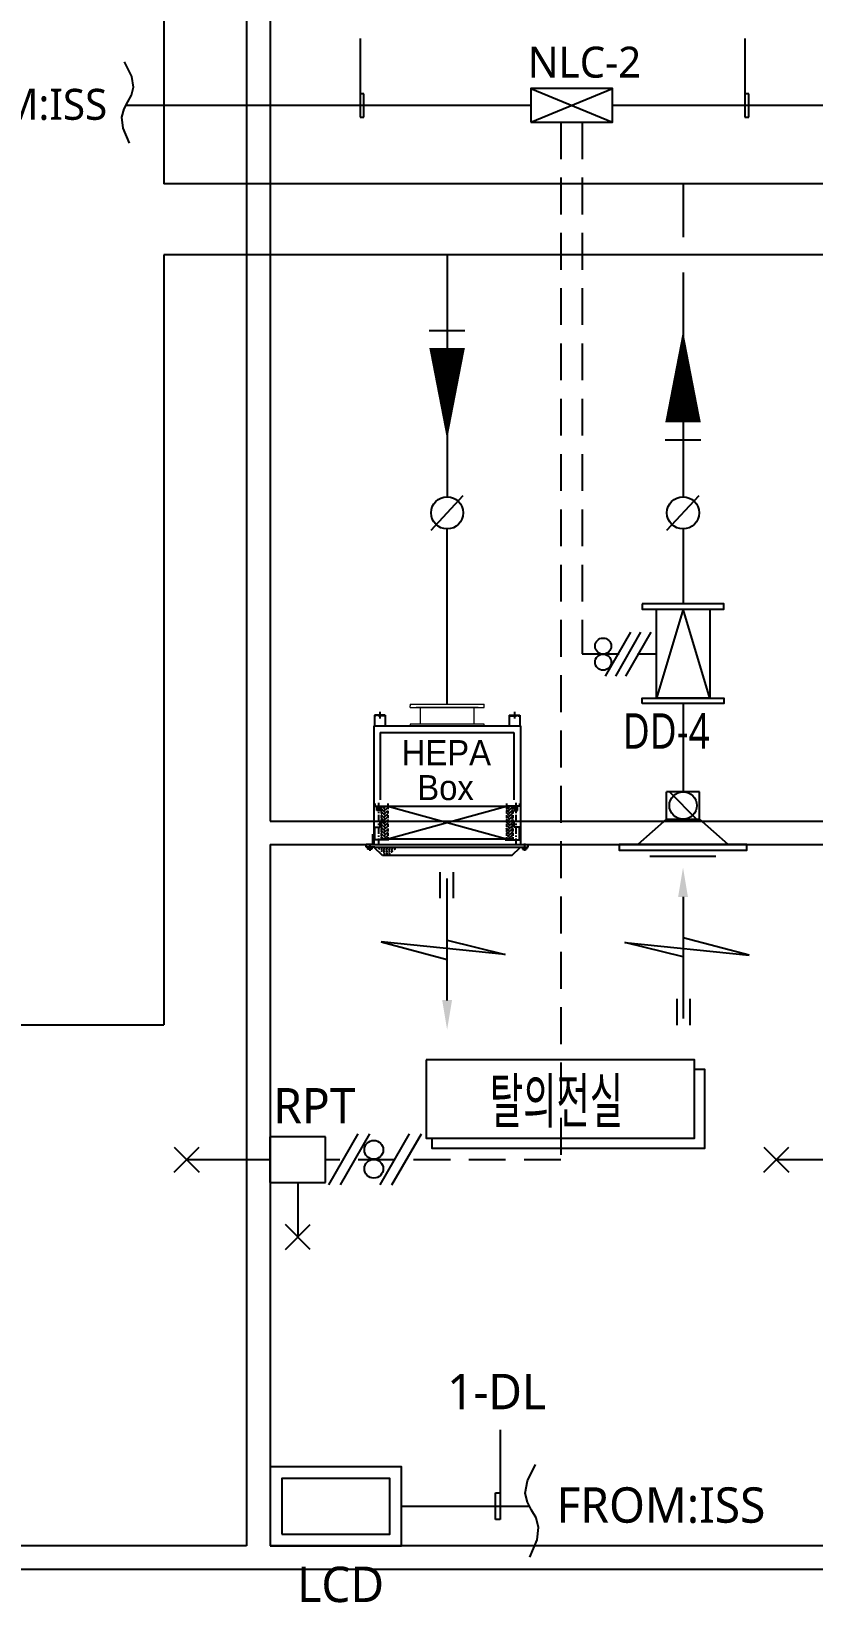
# Model space of a CAD drawing. Header units: millimetres. Extents: x -86 to 11742, y 5229 to 11464.
# Drawn here: x 10315.3 to 10368.3, y 5449.5 to 5556.1 of the extents above; entities that cross this region are included whole.
import ezdxf
from ezdxf.enums import TextEntityAlignment as Align

# ---------------------------------------------------------------- set-up
doc = ezdxf.new("R2010")
doc.units = ezdxf.units.MM
doc.header["$LTSCALE"] = 5
for name, pattern in [('$RECOVER_920808140118-19', [0]), ('CENTER', [2, 1.25, -0.25, 0.25, -0.25]), ('DASHED', [0.75, 0.5, -0.25])]:
    doc.linetypes.add(name, pattern=pattern)
doc.layers.get('0').update_dxf_attribs({"linetype": 'CONTINUOUS'})
for name, color, linetype in [('2', 2, 'CONTINUOUS'), ('7', 7, 'CONTINUOUS'), ('AUTO', 7, 'CONTINUOUS'), ('NARA', 8, 'CONTINUOUS')]:
    doc.layers.add(name, color=color, linetype=linetype)
doc.styles.add('QQ', font='MALGUN.TTF.TTF')
doc.styles.add('SAMOO', font='Gulim.ttf')
doc.styles.get("Standard").update_dxf_attribs({"font": 'SYMBOL'})
pattern_1 = [(45, (-7996.556, -1174.573), (1e-15, 13.147562), [27.89019, -9.29673]), (135, (-7989.982, -1168), (1e-15, 13.147562), [27.89019, -9.29673])]

# ---------------------------------------------------------------- blocks, each defined once
blk = doc.blocks.new('ARW')
at = {"color": 1}
for p, q in [((-41, 663), (-41, 833)), ((44, 663), (44, 833)), ((0, 0), (0, 790)), ((0, 391), (-377, 298)), ((-377, 298), (429, 379)), ((429, 379), (0, 266))]:
    blk.add_line(p, q, dxfattribs=at)
blk.add_solid([(32, 2), (-32, 2), (0, -190)], dxfattribs=at)
blk = doc.blocks.new('A$C7EE361AC')
at = {"color": 5}
blk.add_line((12, 366), (253, 125), dxfattribs=at)
blk.add_circle((133, 246), 121, dxfattribs=at)
at = {"layer": '2'}
for p, q in [((-12, 125), (-12, 366)), ((277, 366), (-12, 366)), ((277, 125), (277, 366)), ((-12, 125), (-265, -99)), ((-12, 125), (277, 125)), ((530, -99), (277, 125)), ((424, -203), (-159, -203))]:
    blk.add_line(p, q, dxfattribs=at)
blk.add_lwpolyline([(697, -99), (-432, -99), (-432, -147), (697, -147)], close=True, dxfattribs=at)
blk = doc.blocks.new('HB-S1')
at = {"layer": '7', "ltscale": 5}
h = blk.add_hatch(dxfattribs=at)
h.set_pattern_fill('AR-HBONE', color=5, scale=0.091503, style=0)
h.set_pattern_definition(pattern_1)
h.paths.add_polyline_path([(-279.1, 25.3), (-251.6, 25.3), (-251.6, 162.6), (-279.1, 162.6)])
h = blk.add_hatch(dxfattribs=at)
h.set_pattern_fill('AR-HBONE', color=5, scale=0.091503, style=0)
h.set_pattern_definition(pattern_1)
h.paths.add_polyline_path([(279.1, 162.6), (251.6, 162.6), (251.6, 25.3), (279.1, 25.3)])
at = {"ltscale": 5}
for p, q in [((-262.5, 549), (-308.3, 549)), ((-308.3, 549), (-308.3, 503.3)), ((-262.5, 549), (-262.5, 503.3)), ((262.5, 549), (308.3, 549)), ((262.5, 549), (262.5, 503.3)), ((308.3, 549), (308.3, 503.3))]:
    blk.add_line(p, q, dxfattribs=at)
at = {"color": 2, "linetype": 'Continuous', "lineweight": 15}
for p, q in [((-156.5, 594.6), (156.5, 594.6)), ((-156.5, 594.6), (-156.5, 588)), ((-156.5, 581.4), (-156.5, 588)), ((-156.5, 581.4), (156.5, 581.4)), ((131.1, 581.4), (-131.1, 581.4)), ((-114.4, 581.4), (-114.4, 510.4)), ((114.4, 510.4), (114.4, 581.4)), ((156.5, 588), (156.5, 594.6)), ((156.5, 581.4), (156.5, 588)), ((156.5, 510.4), (-156.5, 510.4)), ((-156.5, 510.4), (-156.5, 503.3)), ((156.5, 503.3), (-156.5, 503.3)), ((0, 503.3), (156.5, 503.3)), ((156.5, 503.3), (156.5, 510.4))]:
    blk.add_line(p, q, dxfattribs=at)
at = {"color": 2, "ltscale": 5}
for p, q in [((-311, 503.3), (-311, 0)), ((-311, 503.3), (311, 503.3)), ((-311, 492.2), (-311, 0)), ((311, 503.3), (311, 0)), ((-311, 0), (-343.1, 0)), ((-343.1, -11.2), (-343.1, 0)), ((-311, 0), (311, 0)), ((311, 0), (343.1, 0)), ((343.1, -11.2), (343.1, 0)), ((-306.8, -11.2), (-343.1, -11.2)), ((-337, -11.2), (-337, -19)), ((-319.3, -19), (-337, -19)), ((-319.3, -11.2), (-319.3, -19)), ((-306.8, -11.2), (306.8, -11.2)), ((274.2, -45.8), (-274.2, -45.8)), ((306.8, -11.2), (343.1, -11.2)), ((319.3, -11.2), (319.3, -19)), ((319.3, -19), (337, -19)), ((337, -11.2), (337, -19))]:
    blk.add_line(p, q, dxfattribs=at)
at = {"color": 5, "linetype": '$RECOVER_920808140118-19', "ltscale": 5}
for p, q in [((-283.3, 475.5), (-283.3, 190)), ((-283.3, 475.5), (283.3, 475.5)), ((283.3, 475.5), (283.3, 190))]:
    blk.add_line(p, q, dxfattribs=at)
at = {"color": 5, "ltscale": 5}
for p, q in [((-306.5, 173.7), (-306.5, 162.6)), ((-306.5, 162.6), (-251.6, 162.6)), ((-297.8, 144.7), (-297.8, 162.6)), ((-283.7, 144.7), (-297.8, 144.7)), ((-283.7, 162.6), (-283.7, 144.7)), ((-251.6, 173.7), (-251.6, 162.6)), ((251.6, 173.7), (251.6, 162.6)), ((306.5, 162.6), (251.6, 162.6)), ((283.7, 162.6), (283.7, 144.7)), ((283.7, 144.7), (297.8, 144.7)), ((297.8, 144.7), (297.8, 162.6)), ((306.5, 173.7), (306.5, 162.6)), ((-306.5, 20.7), (-306.5, 74.4)), ((-306.5, 74.4), (-283.7, 74.4)), ((-283.7, 74.4), (-283.7, 102.1)), ((283.7, 74.4), (283.7, 102.1)), ((306.5, 74.4), (283.7, 74.4)), ((306.5, 20.7), (306.5, 74.4)), ((-246.3, 20.7), (-306.5, 20.7)), ((246.3, 20.7), (306.5, 20.7))]:
    blk.add_line(p, q, dxfattribs=at)
at = {"layer": '7', "color": 1, "linetype": 'CENTER', "ltscale": 5}
for p, q in [((-262.5, 546.1), (-308.3, 546.1)), ((-285.4, 562.8), (-285.4, 534.8)), ((262.5, 546.1), (308.3, 546.1)), ((285.4, 562.8), (285.4, 534.8)), ((-290.7, 176.6), (-290.7, 3.5)), ((290.7, 176.6), (290.7, 3.5)), ((-328.2, 4.9), (-328.2, -30.2)), ((328.2, 4.9), (328.2, -30.2))]:
    blk.add_line(p, q, dxfattribs=at)
at = {"layer": '7', "color": 5, "linetype": 'DASHED', "ltscale": 5}
for p, q in [((-279.1, 162.6), (-279.1, 25.3)), ((-251.6, 162.6), (-251.6, 25.3)), ((251.6, 162.6), (251.6, 25.3)), ((279.1, 162.6), (279.1, 25.3))]:
    blk.add_line(p, q, dxfattribs=at)
at = {"layer": '7', "color": 5, "linetype": 'Continuous', "ltscale": 0.3}
for p, q in [((-251.6, 162.6), (251.6, 162.6)), ((-251.6, 25.3), (251.6, 162.6)), ((-251.6, 162.6), (251.6, 25.3)), ((-279.1, 25.3), (279.1, 25.3))]:
    blk.add_line(p, q, dxfattribs=at)
at = {"layer": '7', "color": 1, "ltscale": 5}
blk.add_line((-315.9, 43.7), (-315.9, 2.7), dxfattribs=at)
at = {"layer": '7', "color": 2, "ltscale": 5}
for p, q in [((-274.2, -45.8), (-311, -11.1)), ((274.2, -45.8), (311, -11.1))]:
    blk.add_line(p, q, dxfattribs=at)
at = {"layer": '7', "color": 5, "linetype": 'CENTER'}
for centre in [(-282.8, -17.3), (-272, -17.3), (-272, -27.9), (-260.6, -17.3), (-260.6, -27.9), (-260.6, -38.9), (-249.3, -17.3), (-249.3, -27.9), (-249.3, -38.9), (-238, -17.3), (-238, -27.9), (-226.1, -17.3)]:
    blk.add_circle(centre, 4.77, dxfattribs=at)
at = {"layer": '7', "color": 1, "style": 'SAMOO'}
for s, p in [('HEPA', (-3.2, 389.8)), ('Box', (-6.6, 241))]:
    blk.add_text(s, height=106.23, dxfattribs=at).set_placement(p, align=Align.MIDDLE)
blk = doc.blocks.new('S13')
at = {"layer": 'AUTO', "color": 2}
for p, q in [((-2.76, 0.019), (-1.828, 0.417)), ((-1.828, 0.417), (-1.148, 0.492)), ((-1.148, 0.492), (-0.636, 0.355)), ((-0.636, 0.355), (-0.21, 0.116)), ((-0.21, 0.116), (0.21, -0.116)), ((1.367, -0.118), (2.268, 0.332)), ((0.21, -0.116), (0.709, -0.23)), ((0.709, -0.23), (1.367, -0.118))]:
    blk.add_line(p, q, dxfattribs=at)

msp = doc.modelspace()

# ---------------------------------------------------------------- linework, layer by layer
at = {"layer": 'AUTO', "color": 2}
for p, q in [((10337.58, 5555.57), (10337.58, 5550.25)), ((10363.67, 5555.57), (10363.67, 5550.25)), ((10337.84, 5551.82), (10337.58, 5551.82)), ((10337.84, 5550.25), (10337.84, 5551.82)), ((10363.94, 5551.82), (10363.67, 5551.82)), ((10363.94, 5550.25), (10363.94, 5551.82)), ((10349.15, 5551.04), (10321.7, 5551.04)), ((10371.85, 5551.04), (10354.7, 5551.04)), ((10337.58, 5550.25), (10337.84, 5550.25)), ((10363.67, 5550.25), (10363.94, 5550.25)), ((10347.07, 5461.24), (10347.07, 5455.17)), ((10346.77, 5455.17), (10346.77, 5456.97)), ((10346.77, 5456.97), (10347.07, 5456.97)), ((10340.39, 5456.07), (10349.07, 5456.07)), ((10347.07, 5455.17), (10346.77, 5455.17))]:
    msp.add_line(p, q, dxfattribs=at)
at = {"layer": 'AUTO'}
for p, q in [((10349.15, 5552.18), (10354.7, 5549.9)), ((10349.15, 5549.9), (10354.7, 5552.18)), ((10349.15, 5552.18), (10354.7, 5549.9)), ((10349.15, 5549.9), (10354.7, 5552.18)), ((10355.92, 5515.32), (10354.2, 5512.35)), ((10356.6, 5515.32), (10354.89, 5512.35)), ((10357.29, 5515.32), (10355.58, 5512.35)), ((10335.45, 5477.86), (10337.45, 5481.32)), ((10336.25, 5477.86), (10338.25, 5481.32)), ((10338.94, 5477.86), (10340.94, 5481.32)), ((10339.74, 5477.86), (10341.74, 5481.32)), ((10324.96, 5480.41), (10326.66, 5478.71)), ((10324.96, 5478.71), (10326.66, 5480.41)), ((10364.96, 5480.41), (10366.66, 5478.71)), ((10364.96, 5478.71), (10366.66, 5480.41)), ((10331.48, 5479.56), (10325.81, 5479.56)), ((10371.48, 5479.56), (10365.81, 5479.56)), ((10333.36, 5478.02), (10333.36, 5474.32)), ((10332.51, 5473.47), (10334.2, 5475.17)), ((10334.2, 5473.47), (10332.51, 5475.17))]:
    msp.add_line(p, q, dxfattribs=at)
at = {"layer": 'AUTO', "color": 4, "linetype": 'DASHED'}
for p, q in [((10351.2, 5549.9), (10351.2, 5479.56)), ((10352.65, 5549.9), (10352.65, 5513.86)), ((10352.65, 5513.86), (10357.67, 5513.86)), ((10351.2, 5479.56), (10335.24, 5479.56))]:
    msp.add_line(p, q, dxfattribs=at)
at = {"layer": 'AUTO', "color": 3}
for p, q in [((10335.24, 5481.1), (10331.48, 5481.1)), ((10331.48, 5478.02), (10331.48, 5481.1)), ((10335.24, 5478.02), (10335.24, 5481.1)), ((10331.48, 5478.02), (10335.24, 5478.02))]:
    msp.add_line(p, q, dxfattribs=at)
at = {"layer": 'AUTO'}
msp.add_lwpolyline([(10349.15, 5549.9), (10354.7, 5549.9), (10354.7, 5552.18), (10349.15, 5552.18)], close=True, dxfattribs=at)
msp.add_lwpolyline([(10349.15, 5549.9), (10354.7, 5549.9), (10354.7, 5552.18), (10349.15, 5552.18)], close=True, dxfattribs=at)
at = {"layer": 'AUTO', "color": 2}
for points in [[(10331.48, 5453.38), (10340.39, 5453.38), (10340.39, 5458.75), (10331.48, 5458.75)], [(10332.28, 5454.18), (10339.59, 5454.18), (10339.59, 5457.95), (10332.28, 5457.95)]]:
    msp.add_lwpolyline(points, close=True, dxfattribs=at)
at = {"layer": 'AUTO'}
for centre, radius in [((10354.06, 5514.38), 0.549), ((10354.06, 5513.29), 0.549), ((10338.51, 5480.23), 0.64), ((10338.51, 5478.95), 0.64)]:
    msp.add_circle(centre, radius, dxfattribs=at)
at = {"layer": 'NARA', "color": 8}
for p, q in [((10324.26, 5577.46), (10324.26, 5545.71)), ((10329.88, 5561.55), (10329.88, 5453.38)), ((10331.48, 5561.55), (10331.48, 5502.52)), ((10540.7, 5545.71), (10324.26, 5545.71)), ((10359.48, 5545.71), (10359.48, 5542.11)), ((10540.7, 5540.91), (10324.26, 5540.91)), ((10324.26, 5540.91), (10324.26, 5488.7)), ((10343.48, 5540.91), (10343.48, 5524.5)), ((10359.48, 5539.71), (10359.48, 5524.5)), ((10342.27, 5535.77), (10344.68, 5535.77)), ((10358.27, 5528.37), (10360.68, 5528.37)), ((10343.48, 5510.43), (10343.48, 5522.32)), ((10359.48, 5522.32), (10359.48, 5517.24)), ((10359.48, 5522.32), (10359.48, 5517.24)), ((10359.48, 5516.88), (10357.67, 5510.85)), ((10361.29, 5510.85), (10359.48, 5516.88)), ((10359.48, 5510.48), (10359.48, 5504.5)), ((10359.48, 5510.48), (10359.48, 5504.5)), ((10331.48, 5502.52), (10651.48, 5502.52)), ((10331.48, 5500.92), (10651.48, 5500.92)), ((10331.48, 5500.92), (10331.48, 5453.38)), ((10311.83, 5488.7), (10324.26, 5488.7)), ((10329.88, 5453.38), (10224.06, 5453.38)), ((10651.48, 5453.38), (10331.48, 5453.38)), ((10653.08, 5451.78), (10222.46, 5451.78))]:
    msp.add_line(p, q, dxfattribs=at)
at = {"layer": 'NARA', "color": 8, "linetype": 'Continuous'}
for p, q in [((10342.39, 5522.24), (10344.57, 5524.58)), ((10358.39, 5522.24), (10360.57, 5524.58))]:
    msp.add_line(p, q, dxfattribs=at)
at = {"layer": 'NARA', "color": 8}
for points in [[(10359.48, 5535.77, 0, 2.41, 0), (10359.48, 5529.55, 2.41, 2.41, 0)], [(10343.48, 5528.37, 0, 2.41, 0), (10343.48, 5534.59, 2.41, 2.41, 0)]]:
    msp.add_lwpolyline(points, format="xyseb", dxfattribs=at)
for points in [[(10356.7, 5517.24), (10356.7, 5516.88), (10362.25, 5516.88), (10362.25, 5517.24)], [(10357.67, 5516.88), (10361.29, 5516.88), (10361.29, 5510.85), (10357.67, 5510.85)], [(10356.7, 5510.48), (10356.7, 5510.85), (10362.25, 5510.85), (10362.25, 5510.48)], [(10342.07, 5486.34), (10342.07, 5481.01), (10360.26, 5481.01), (10360.26, 5486.34)]]:
    msp.add_lwpolyline(points, close=True, dxfattribs=at)
msp.add_lwpolyline([(10342.44, 5481.01), (10342.44, 5480.34), (10360.96, 5480.34), (10360.96, 5485.67), (10360.29, 5485.67)], dxfattribs=at)
at = {"layer": 'NARA', "color": 8, "linetype": 'Continuous'}
for centre in [(10343.48, 5523.41), (10359.48, 5523.41)]:
    msp.add_circle(centre, 1.09, dxfattribs=at)

# ---------------------------------------------------------------- block references
at = {"layer": 'AUTO', "color": 2}
for p, xscale, yscale, zscale, rotation in [((10321.96, 5551.5), 1.09375, 1.09375, 1.09375, 90), ((10349.07, 5456.07), -1.25, 1.25, 1.25, 270)]:
    msp.add_blockref('S13', p, dxfattribs=dict(at, xscale=xscale, yscale=yscale, zscale=zscale, rotation=rotation))
at = {"layer": 'NARA', "color": 8}
for name, p, xscale, yscale, zscale in [('HB-S1', (10343.48, 5500.92), 0.016, 0.016, 0.016), ('A$C7EE361AC', (10358.46, 5501.68), 0.007679999998211707, 0.007679999998211707, 0.007679999998211707), ('ARW', (10343.48, 5490.36), -0.01044911434315145, 0.01044911435432732, 0.01044911435114711)]:
    msp.add_blockref(name, p, dxfattribs=dict(at, xscale=xscale, yscale=yscale, zscale=zscale))
at = {"layer": 'NARA', "color": 8, "xscale": -0.01044911434315145, "yscale": 0.01044911435432732, "zscale": 0.01044911435114711, "rotation": 180}
msp.add_blockref('ARW', (10359.48, 5497.39), dxfattribs=at)

# ---------------------------------------------------------------- texts
at = {"layer": 'AUTO', "color": 2, "style": 'QQ'}
for s, height, p in [('NLC-2', 2.1, (10348.96, 5552.92)), ('RPT', 2.4, (10331.69, 5482.02))]:
    msp.add_text(s, height=height, dxfattribs=at).set_placement(p)
for s, height, p in [('FROM:ISS', 2.1, (10314.23, 5551.11)), ('1-DL', 2.4, (10346.84, 5463.84)), ('FROM:ISS', 2.4, (10357.98, 5456.15)), ('LCD', 2.4, (10336.26, 5450.77))]:
    msp.add_text(s, height=height, dxfattribs=at).set_placement(p, align=Align.MIDDLE_CENTER)
at = {"layer": 'AUTO', "color": 2, "style": 'QQ', "width": 0.8}
msp.add_text('DD-4', height=2.4, dxfattribs=at).set_placement((10355.4, 5507.42))
at = {"layer": 'NARA', "color": 8, "width": 0.6}
msp.add_text('탈의전실', height=3, dxfattribs=at).set_placement((10346.38, 5482.06))

doc.saveas('drawing.dxf')
